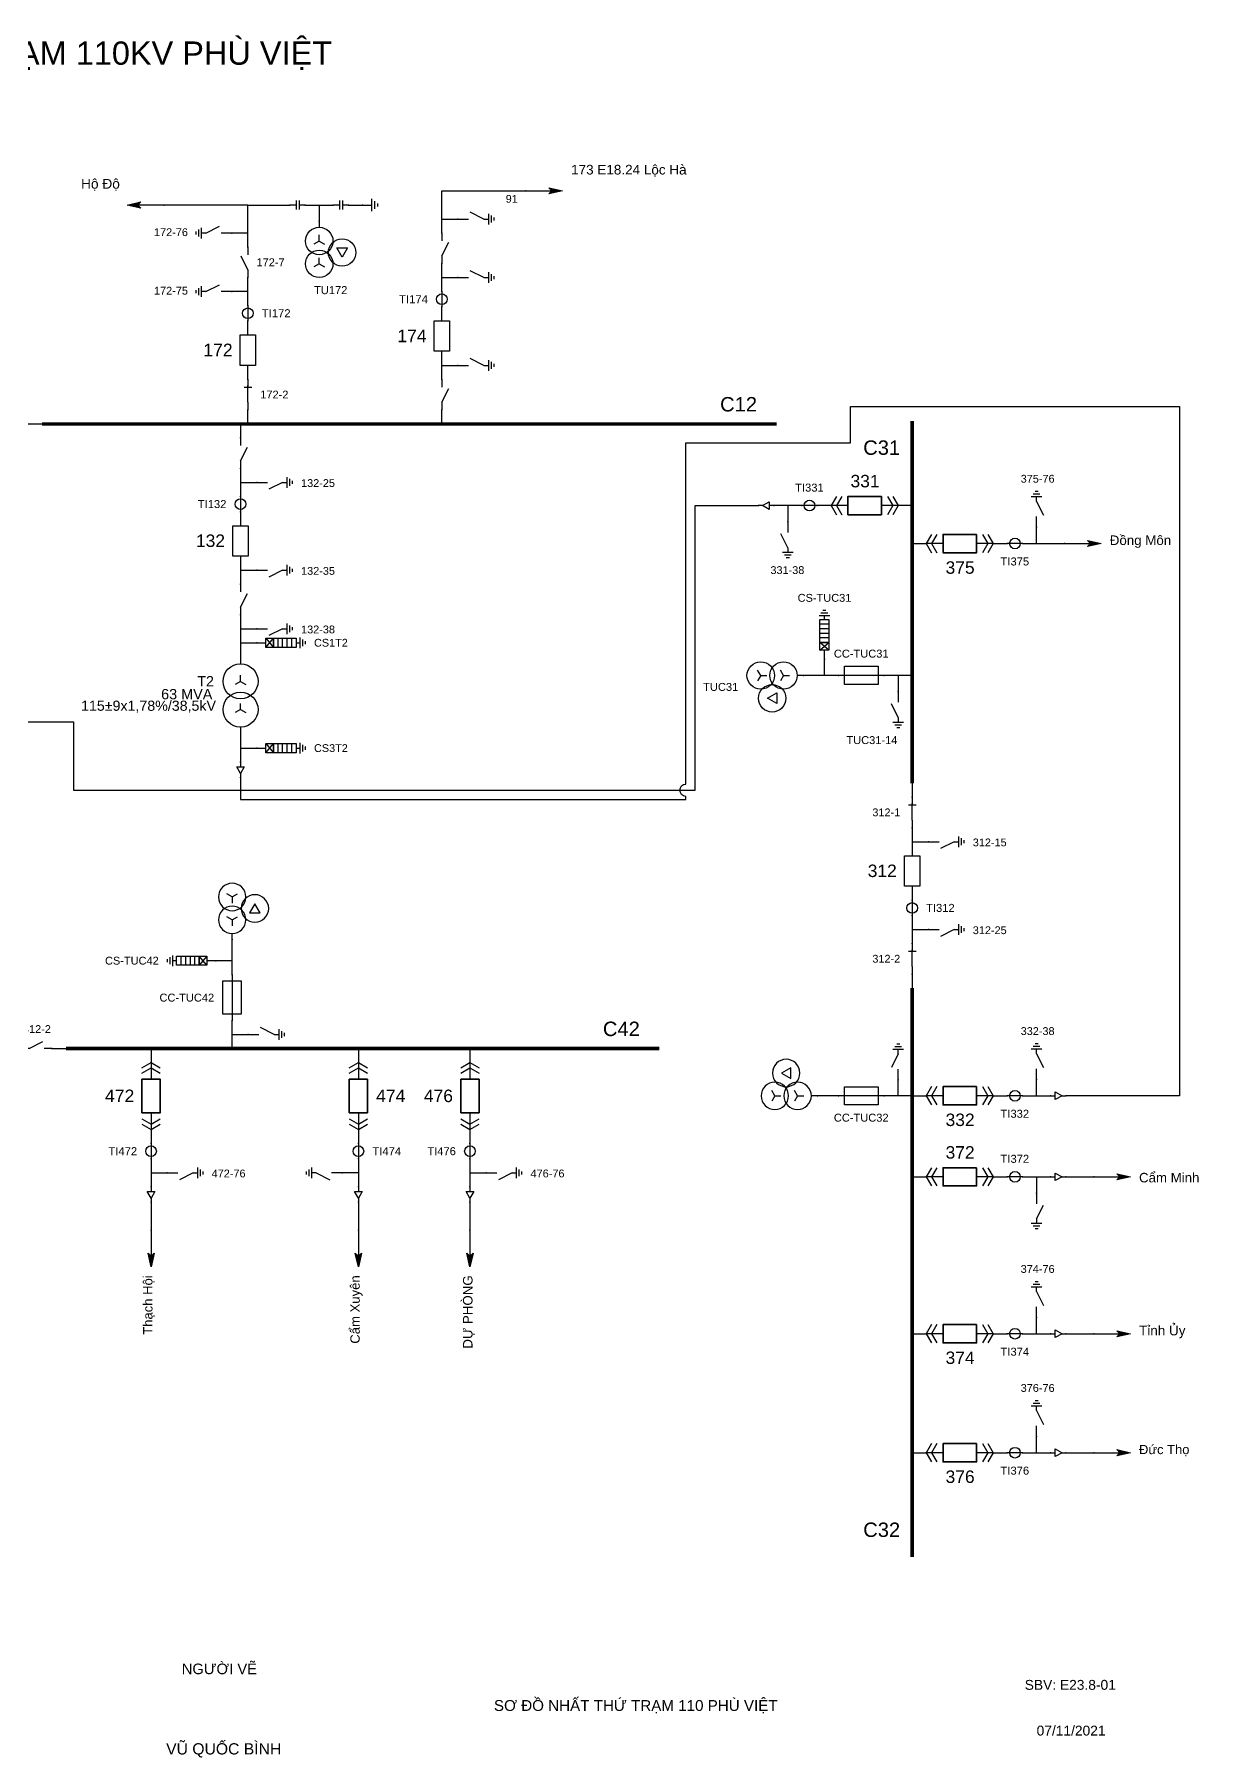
# Model space of a CAD drawing. Header units: millimetres. Extents: x -387 to 411, y 7 to 290.
# Drawn here: x 220.1 to 411.1, y 7.3 to 290.1 of the extents above; entities that cross this region are included whole.
import ezdxf

# ---------------------------------------------------------------- set-up
doc = ezdxf.new("R2010")
doc.units = ezdxf.units.MM
for name, color, linetype, lineweight in [('BUSBAR_110KV', 1, 'Continuous', 50), ('BUSBAR_22KV', 5, 'Continuous', 50), ('BUSBAR_35KV', 30, 'Continuous', 50), ('GROUND', 3, 'Continuous', 25), ('HV_110KV', 1, 'Continuous', 25), ('MV_22KV', 5, 'Continuous', 25), ('MV_35KV', 30, 'Continuous', 25)]:
    doc.layers.add(name, color=color, linetype=linetype, lineweight=lineweight)
doc.layers.add('SYM_PORTS', color=8, linetype='Continuous', plot=False)
doc.layers.add('TEXT', color=7, linetype='Continuous')
doc.styles.add('SLD_TEXT', font='arial.ttf')

# ---------------------------------------------------------------- blocks, each defined once
blk = doc.blocks.new('SYM_DISCONNECTOR_CLOSED')
at = {"lineweight": 25}
for points in [[(-0.625, 1.25), (0.625, 1.25)], [(0, 2.5), (0, 1.25)], [(0, -1.25), (0, 1.5)], [(0, -1.25), (0, -2.5)]]:
    blk.add_lwpolyline(points, dxfattribs=at)
at = {"layer": 'SYM_PORTS'}
for p in [(0, 2.5), (0, -2.5)]:
    blk.add_point(p, dxfattribs=at)
blk.add_attdef('DEVICE_CODE', (1.625, -0.5), '', height=2)
blk = doc.blocks.new('SYM_CIRCUIT_BREAKER')
at = {"lineweight": 25}
blk.add_lwpolyline([(-1.25, 2.5), (1.25, 2.5), (1.25, -2.5), (-1.25, -2.5)], close=True, dxfattribs=at)
at = {"layer": 'SYM_PORTS'}
for p in [(0, 2.5), (0, -2.5)]:
    blk.add_point(p, dxfattribs=at)
blk.add_attdef('DEVICE_CODE', (2.25, -0.5), '', height=2)
at = {"flags": 1}
blk.add_attdef('RATING', (2.25, -3.5), '', height=2, dxfattribs=at)
blk = doc.blocks.new('SYM_CURRENT_TRANSFORMER')
at = {"lineweight": 25}
blk.add_lwpolyline([(0, 1.25), (0, -1.25)], dxfattribs=at)
blk.add_circle((0, 0), 0.875, dxfattribs=at)
at = {"layer": 'SYM_PORTS'}
for p in [(0, 1.25), (0, -1.25)]:
    blk.add_point(p, dxfattribs=at)
blk.add_attdef('DEVICE_CODE', (1.875, -1.75), '', height=2)
at = {"flags": 1}
blk.add_attdef('RATIO', (1.875, -4.75), '', height=2, dxfattribs=at)
blk = doc.blocks.new('SYM_EARTHING_SWITCH_OPEN')
at = {"lineweight": 25}
for points in [[(0, 3), (0, 1.25)], [(0, -1.25), (-1.125, 1)], [(-0.875, -2), (0.875, -2)], [(-0.5625, -2.4375), (0.5625, -2.4375)], [(0, -1.25), (0, -2)], [(-0.25, -2.875), (0.25, -2.875)]]:
    blk.add_lwpolyline(points, dxfattribs=at)
at = {"layer": 'SYM_PORTS'}
blk.add_point((0, 3), dxfattribs=at)
blk.add_attdef('DEVICE_CODE', (1.875, 0), '', height=2)
blk = doc.blocks.new('SYM_DISCONNECTOR_OPEN')
at = {"lineweight": 25}
for points in [[(0, -1.25), (-1.125, 1)], [(0, 2.5), (0, 1.25)], [(0, -1.25), (0, -2.5)]]:
    blk.add_lwpolyline(points, dxfattribs=at)
at = {"layer": 'SYM_PORTS'}
for p in [(0, 2.5), (0, -2.5)]:
    blk.add_point(p, dxfattribs=at)
blk.add_attdef('DEVICE_CODE', (1, -0.5), '', height=2)
blk = doc.blocks.new('SYM_COUPLING_CAPACITOR')
at = {"lineweight": 25}
for points in [[(-0.75, 0.25), (0.75, 0.25)], [(0, 1.25), (0, 0.25)], [(-0.75, -0.25), (0.75, -0.25)], [(0, -0.25), (0, -1.25)]]:
    blk.add_lwpolyline(points, dxfattribs=at)
at = {"layer": 'SYM_PORTS'}
for p in [(0, 1.25), (0, -1.25)]:
    blk.add_point(p, dxfattribs=at)
blk.add_attdef('DEVICE_CODE', (1.75, -1.75), '', height=2)
blk = doc.blocks.new('SYM_VOLTAGE_TRANSFORMER')
at = {"lineweight": 25}
for points in [[(0, 4.625), (0, 3.625)], [(0, 1.375), (-0.8625, 0.875)], [(0, 1.375), (0, 2.375)], [(0, 1.375), (0.8625, 0.875)], [(0, -2.375), (-0.8625, -2.875)], [(0, -2.375), (0, -1.375)], [(0, -2.375), (0.8625, -2.875)]]:
    blk.add_lwpolyline(points, dxfattribs=at)
blk.add_lwpolyline([(2.875, 0.25), (4.625, 0.25), (3.75, -1.25)], close=True, dxfattribs=at)
for centre in [(0, 1.375), (3.75, -0.5), (0, -2.375)]:
    blk.add_circle(centre, 2.25, dxfattribs=at)
at = {"layer": 'SYM_PORTS'}
blk.add_point((0, 4.625), dxfattribs=at)
blk.add_attdef('DEVICE_CODE', (7, 1.625), '', height=2)
at = {"flags": 1}
blk.add_attdef('RATIO', (7, -1.375), '', height=2, dxfattribs=at)
blk = doc.blocks.new('SYM_GROUND_SYMBOL')
at = {"lineweight": 25}
for points in [[(0, 1.25), (0, -0.25)], [(-1, -0.25), (1, -0.25)], [(-0.625, -0.75), (0.625, -0.75)], [(-0.25, -1.25), (0.25, -1.25)]]:
    blk.add_lwpolyline(points, dxfattribs=at)
at = {"layer": 'SYM_PORTS'}
blk.add_point((0, 1.25), dxfattribs=at)
blk = doc.blocks.new('SYM_LINE_FEEDER_ARROW')
blk.add_hatch(color=7).paths.add_polyline_path([(0, -3), (-0.5, -0.75), (0, -1.25), (0.5, -0.75)])
at = {"lineweight": 25}
blk.add_lwpolyline([(0, 3), (0, -1.25)], dxfattribs=at)
blk.add_lwpolyline([(0, -3), (-0.5, -0.75), (0, -1.25), (0.5, -0.75)], close=True, dxfattribs=at)
at = {"layer": 'SYM_PORTS'}
blk.add_point((0, 3), dxfattribs=at)
blk.add_attdef('LINE_NAME', (1.5, 0), '', height=2)
blk = doc.blocks.new('SYM_SURGE_ARRESTER')
at = {"lineweight": 25}
for points in [[(0, 4), (0, 2.5)], [(-0.75, 2.5), (0.75, 1.25)], [(0.75, 2.5), (-0.75, 1.25)], [(-0.75, 0.5), (0.75, 0.5)], [(-0.75, -0.25), (0.75, -0.25)], [(-0.75, -1), (0.75, -1)], [(-0.75, -1.75), (0.75, -1.75)], [(0, -2.5), (0, -3.125)], [(-0.875, -3.125), (0.875, -3.125)], [(-0.5625, -3.5625), (0.5625, -3.5625)], [(-0.25, -4), (0.25, -4)]]:
    blk.add_lwpolyline(points, dxfattribs=at)
for points in [[(-0.75, 2.5), (0.75, 2.5), (0.75, 1.25), (-0.75, 1.25)], [(-0.75, 1.25), (0.75, 1.25), (0.75, -2.5), (-0.75, -2.5)]]:
    blk.add_lwpolyline(points, close=True, dxfattribs=at)
at = {"layer": 'SYM_PORTS'}
blk.add_point((0, 4), dxfattribs=at)
blk.add_attdef('DEVICE_CODE', (1.875, 1), '', height=2)
blk = doc.blocks.new('SYM_TRANSFORMER_2W')
at = {"lineweight": 25}
for points in [[(0, 2.3125), (0, 3.3125)], [(0, 2.3125), (-0.8625, 1.8125)], [(0, 2.3125), (0.8625, 1.8125)], [(0, -2.3125), (-0.8625, -2.8125)], [(0, -2.3125), (0, -1.3125)], [(0, -2.3125), (0.8625, -2.8125)]]:
    blk.add_lwpolyline(points, dxfattribs=at)
for centre in [(0, 2.3125), (0, -2.3125)]:
    blk.add_circle(centre, 2.875, dxfattribs=at)
at = {"layer": 'SYM_PORTS'}
for p in [(0, 5.1875), (0, -5.1875)]:
    blk.add_point(p, dxfattribs=at)
blk.add_attdef('DEVICE_CODE', (3.875, 2.1875), '', height=2)
at = {"flags": 1}
for tag, p in [('POWER', (3.875, -0.8125)), ('VOLTAGE_RATIO', (3.875, -3.8125))]:
    blk.add_attdef(tag, p, '', height=2, dxfattribs=at)
blk = doc.blocks.new('SYM_CABLE_TERMINATION')
at = {"lineweight": 25}
blk.add_lwpolyline([(-0.625, 0.5), (0.625, 0.5), (0, -0.625)], close=True, dxfattribs=at)
for points in [[(0, 1.25), (0, 0.5)], [(0, -0.625), (0, -1.25)]]:
    blk.add_lwpolyline(points, dxfattribs=at)
at = {"layer": 'SYM_PORTS'}
for p in [(0, 1.25), (0, -1.25)]:
    blk.add_point(p, dxfattribs=at)
blk = doc.blocks.new('SYM_DRAWOUT_BREAKER')
at = {"lineweight": 25}
for points in [[(-1.5, 4.625), (0, 5.5), (1.5, 4.625)], [(-1.5, 3.75), (0, 4.625), (1.5, 3.75)], [(0, 5.5), (0, 2.75)], [(0, -2.75), (0, -5.5)], [(-1.5, -3.75), (0, -4.625), (1.5, -3.75)], [(-1.5, -4.625), (0, -5.5), (1.5, -4.625)]]:
    blk.add_lwpolyline(points, dxfattribs=at)
at = {"lineweight": 35}
blk.add_lwpolyline([(-1.5, 2.75), (1.5, 2.75), (1.5, -2.75), (-1.5, -2.75)], close=True, dxfattribs=at)
at = {"layer": 'SYM_PORTS'}
for p in [(0, 5.5), (0, -5.5)]:
    blk.add_point(p, dxfattribs=at)
blk.add_attdef('DEVICE_CODE', (2.5, 2.5), '', height=2)
at = {"flags": 1}
blk.add_attdef('RATING', (2.5, -0.5), '', height=2, dxfattribs=at)
blk = doc.blocks.new('SYM_FUSE_DISCONNECTOR')
at = {"lineweight": 25}
blk.add_lwpolyline([(0, 3.75), (0, -3.75)], dxfattribs=at)
blk.add_lwpolyline([(-1.5, 2.75), (1.5, 2.75), (1.5, -2.75), (-1.5, -2.75)], close=True, dxfattribs=at)
at = {"layer": 'SYM_PORTS'}
for p in [(0, 3.75), (0, -3.75)]:
    blk.add_point(p, dxfattribs=at)
blk.add_attdef('DEVICE_CODE', (2.5, 0.75), '', height=2)
at = {"flags": 1}
blk.add_attdef('RATING', (2.5, -2.25), '', height=2, dxfattribs=at)

msp = doc.modelspace()

# ---------------------------------------------------------------- linework, layer by layer
at = {"layer": 'BUSBAR_110KV', "const_width": 0.564}
msp.add_lwpolyline([(221.31, 226.16), (341.87, 226.16)], dxfattribs=at)
at = {"layer": 'BUSBAR_22KV', "const_width": 0.564}
msp.add_lwpolyline([(225.24, 123.66), (322.64, 123.66)], dxfattribs=at)
at = {"layer": 'BUSBAR_35KV', "const_width": 0.564}
for points in [[(364.13, 226.65), (364.13, 167.19)], [(364.13, 133.57), (364.13, 40.23)]]:
    msp.add_lwpolyline(points, dxfattribs=at)
at = {"layer": 'GROUND'}
msp.add_lwpolyline([(271.61, 262.08), (273.92, 262.08)], dxfattribs=at)
at = {"layer": 'HV_110KV'}
for points in [[(286.93, 259.78), (286.93, 264.39), (300.74, 264.39)], [(255.1, 262.08), (241.28, 262.08)], [(255.1, 257.48), (255.1, 262.08)], [(255.1, 262.08), (262.01, 262.08)], [(264.51, 262.08), (266.81, 262.08)], [(266.81, 262.08), (266.81, 259.43)], [(266.81, 262.08), (269.11, 262.08)], [(255.1, 257.48), (252.44, 257.48)], [(255.1, 255.18), (255.1, 257.48)], [(286.93, 257.48), (286.93, 259.78)], [(286.93, 259.78), (289.58, 259.78)], [(286.93, 250.18), (286.93, 252.48)], [(255.1, 247.87), (255.1, 250.18)], [(286.93, 247.87), (286.93, 250.18)], [(286.93, 250.18), (289.58, 250.18)], [(255.1, 247.87), (252.44, 247.87)], [(255.1, 245.57), (255.1, 247.87)], [(286.93, 243.07), (286.93, 245.37)], [(255.1, 240.77), (255.1, 243.07)], [(286.93, 235.77), (286.93, 238.07)], [(255.1, 233.46), (255.1, 235.77)], [(286.93, 233.46), (286.93, 235.77)], [(286.93, 235.77), (289.58, 235.77)], [(255.1, 226.16), (255.1, 228.46)], [(286.93, 226.16), (286.93, 228.46)], [(219, 226.16), (221.31, 226.16)], [(253.89, 226.16), (253.89, 223.86)], [(253.89, 218.86), (253.89, 216.56)], [(253.89, 216.56), (256.55, 216.56)], [(253.89, 216.56), (253.89, 214.25)], [(253.89, 211.75), (253.89, 209.45)], [(253.89, 204.45), (253.89, 202.15)], [(253.89, 202.15), (256.55, 202.15)], [(253.89, 202.15), (253.89, 199.84)], [(253.89, 194.84), (253.89, 192.54)], [(253.89, 192.54), (256.55, 192.54)], [(253.89, 192.54), (253.89, 190.24)], [(253.89, 190.24), (256.55, 190.24)], [(253.89, 190.24), (253.89, 186.78)]]:
    msp.add_lwpolyline(points, dxfattribs=at)
at = {"layer": 'MV_22KV'}
for points in [[(252.51, 138.07), (252.51, 141.52)], [(252.51, 138.07), (249.86, 138.07)], [(252.51, 135.77), (252.51, 138.07)], [(252.51, 125.96), (252.51, 128.27)], [(252.51, 123.66), (252.51, 125.96)], [(252.51, 125.96), (255.17, 125.96)], [(222.94, 123.66), (225.24, 123.66)], [(239.21, 123.66), (239.21, 121.36)], [(273.23, 123.66), (273.23, 121.36)], [(291.55, 123.66), (291.55, 121.36)], [(239.21, 110.36), (239.21, 108.06)], [(273.23, 110.36), (273.23, 108.06)], [(291.55, 110.36), (291.55, 108.06)], [(239.21, 105.56), (239.21, 103.25)], [(273.23, 105.56), (273.23, 103.25)], [(291.55, 105.56), (291.55, 103.25)], [(239.21, 103.25), (241.86, 103.25)], [(239.21, 103.25), (239.21, 100.95)], [(273.23, 103.25), (270.57, 103.25)], [(273.23, 103.25), (273.23, 100.95)], [(291.55, 103.25), (294.21, 103.25)], [(291.55, 103.25), (291.55, 100.95)], [(239.21, 98.45), (239.21, 93.84)], [(273.23, 98.45), (273.23, 93.84)], [(291.55, 98.45), (291.55, 93.84)]]:
    msp.add_lwpolyline(points, dxfattribs=at)
at = {"layer": 'MV_35KV'}
msp.add_lwpolyline([(253.89, 168.15), (253.89, 165.45), (253.89, 164.54), (327, 164.54), (327, 165.04, -1), (327, 167.04), (327, 223.04), (354, 223.04), (354, 229.04), (408, 229.04), (408, 115.9), (392.04, 115.9), (389.34, 115.9)], format="xyb", dxfattribs=at)
for points in [[(122.91, 177.28), (125.61, 177.28), (226.5, 177.28), (226.5, 166.04), (328.5, 166.04), (328.5, 212.76), (336.22, 212.76), (338.92, 212.76)], [(343.72, 212.76), (341.42, 212.76)], [(346.03, 212.76), (343.72, 212.76)], [(343.72, 212.76), (343.72, 210.1)], [(350.83, 212.76), (348.53, 212.76)], [(364.13, 212.76), (361.83, 212.76)], [(364.13, 206.53), (366.44, 206.53)], [(377.44, 206.53), (379.74, 206.53)], [(382.24, 206.53), (384.54, 206.53)], [(384.54, 206.53), (384.54, 209.19)], [(384.54, 206.53), (389.15, 206.53)], [(349.72, 184.88), (349.72, 187.54)], [(349.72, 184.88), (346.27, 184.88)], [(352.03, 184.88), (349.72, 184.88)], [(361.83, 184.88), (359.53, 184.88)], [(364.13, 184.88), (361.83, 184.88)], [(361.83, 184.88), (361.83, 182.22)], [(253.89, 176.41), (253.89, 172.95)], [(253.89, 172.95), (256.55, 172.95)], [(253.89, 172.95), (253.89, 170.65)], [(364.13, 167.19), (364.13, 164.89)], [(364.13, 159.89), (364.13, 157.59)], [(364.13, 157.59), (366.79, 157.59)], [(364.13, 157.59), (364.13, 155.29)], [(364.13, 150.29), (364.13, 147.98)], [(364.13, 145.48), (364.13, 143.18)], [(364.13, 143.18), (366.79, 143.18)], [(364.13, 143.18), (364.13, 140.88)], [(364.13, 135.88), (364.13, 133.57)], [(361.83, 115.89), (361.83, 118.54)], [(384.54, 115.9), (384.54, 118.56)], [(352.03, 115.89), (348.57, 115.89)], [(361.83, 115.89), (359.53, 115.89)], [(364.13, 115.89), (361.83, 115.89)], [(364.13, 115.9), (366.44, 115.9)], [(377.44, 115.9), (379.74, 115.9)], [(382.24, 115.9), (384.54, 115.9)], [(384.54, 115.9), (386.84, 115.9)], [(364.13, 102.6), (366.44, 102.6)], [(377.44, 102.6), (379.74, 102.6)], [(382.24, 102.6), (384.54, 102.6)], [(384.54, 102.6), (384.54, 99.94)], [(384.54, 102.6), (386.84, 102.6)], [(389.34, 102.6), (393.95, 102.6)], [(384.54, 76.85), (384.54, 79.51)], [(364.13, 76.85), (366.44, 76.85)], [(377.44, 76.85), (379.74, 76.85)], [(382.24, 76.85), (384.54, 76.85)], [(384.54, 76.85), (386.84, 76.85)], [(389.34, 76.85), (393.95, 76.85)], [(384.54, 57.33), (384.54, 59.98)], [(364.13, 57.33), (366.44, 57.33)], [(377.44, 57.33), (379.74, 57.33)], [(382.24, 57.33), (384.54, 57.33)], [(384.54, 57.33), (386.84, 57.33)], [(389.34, 57.33), (393.95, 57.33)]]:
    msp.add_lwpolyline(points, dxfattribs=at)

# ---------------------------------------------------------------- block references
at = {"layer": 'GROUND'}
for name, p, rotation in [('SYM_GROUND_SYMBOL', (275.17, 262.08), 90), ('SYM_COUPLING_CAPACITOR', (270.36, 262.08), 270)]:
    msp.add_blockref(name, p, dxfattribs=dict(at, rotation=rotation))
at = {"layer": 'HV_110KV'}
for name, p, rotation in [('SYM_LINE_FEEDER_ARROW', (303.74, 264.39), 90), ('SYM_LINE_FEEDER_ARROW', (238.28, 262.08), 270), ('SYM_COUPLING_CAPACITOR', (263.26, 262.08), 270)]:
    msp.add_blockref(name, p, dxfattribs=dict(at, rotation=rotation))
at = {"layer": 'HV_110KV', "xscale": -1, "rotation": 90}
for p in [(292.58, 259.78), (292.58, 250.18), (292.58, 235.77)]:
    msp.add_blockref('SYM_EARTHING_SWITCH_OPEN', p, dxfattribs=at)
at = {"layer": 'HV_110KV', "xscale": -1}
for p in [(286.93, 254.98), (286.93, 230.96)]:
    msp.add_blockref('SYM_DISCONNECTOR_OPEN', p, dxfattribs=at)
at = {"layer": 'HV_110KV'}
ref = msp.add_blockref('SYM_EARTHING_SWITCH_OPEN', (249.44, 257.48), dxfattribs=dict(at, rotation=270))
ref.add_attrib('DEVICE_CODE', '172-76', (239.69, 256.98), dxfattribs={"layer": 'TEXT', "height": 1.281, "style": 'SLD_TEXT'})
ref = msp.add_blockref('SYM_VOLTAGE_TRANSFORMER', (266.81, 254.8), dxfattribs=at)
ref.add_attrib('DEVICE_CODE', 'TU172', (265.95, 247.46), dxfattribs={"layer": 'TEXT', "height": 1.306, "style": 'SLD_TEXT'})
ref = msp.add_blockref('SYM_DISCONNECTOR_OPEN', (255.1, 252.68), dxfattribs=at)
ref.add_attrib('DEVICE_CODE', '172-7', (256.51, 252.04), dxfattribs={"layer": 'TEXT', "height": 1.294, "style": 'SLD_TEXT'})
ref = msp.add_blockref('SYM_EARTHING_SWITCH_OPEN', (249.44, 247.87), dxfattribs=dict(at, rotation=270))
ref.add_attrib('DEVICE_CODE', '172-75', (239.69, 247.38), dxfattribs={"layer": 'TEXT', "height": 1.281, "style": 'SLD_TEXT'})
ref = msp.add_blockref('SYM_CURRENT_TRANSFORMER', (286.93, 246.62), dxfattribs=at)
ref.add_attrib('DEVICE_CODE', 'TI174', (279.92, 245.96), dxfattribs={"layer": 'TEXT', "height": 1.324, "style": 'SLD_TEXT'})
ref = msp.add_blockref('SYM_CURRENT_TRANSFORMER', (255.1, 244.32), dxfattribs=at)
ref.add_attrib('DEVICE_CODE', 'TI172', (257.38, 243.66), dxfattribs={"layer": 'TEXT', "height": 1.324, "style": 'SLD_TEXT'})
ref = msp.add_blockref('SYM_CIRCUIT_BREAKER', (255.1, 238.27), dxfattribs=at)
ref.add_attrib('DEVICE_CODE', '172', (247.79, 237.27), dxfattribs={"layer": 'TEXT', "height": 2.062, "style": 'SLD_TEXT'})
ref = msp.add_blockref('SYM_CIRCUIT_BREAKER', (286.93, 240.57), dxfattribs=at)
ref.add_attrib('DEVICE_CODE', '174', (279.62, 239.57), dxfattribs={"layer": 'TEXT', "height": 2.062, "style": 'SLD_TEXT'})
ref = msp.add_blockref('SYM_DISCONNECTOR_CLOSED', (255.1, 230.96), dxfattribs=at)
ref.add_attrib('DEVICE_CODE', '172-2', (257.13, 230.33), dxfattribs={"layer": 'TEXT', "height": 1.294, "style": 'SLD_TEXT'})
ref = msp.add_blockref('SYM_DISCONNECTOR_OPEN', (253.89, 221.36), dxfattribs=dict(at, xscale=-1))
ref.add_attrib('DEVICE_CODE', '132-2', (247.97, 220.74), dxfattribs={"layer": 'TEXT', "extrusion": (0, 0, -1), "height": 1.28, "style": 'SLD_TEXT'})
ref = msp.add_blockref('SYM_EARTHING_SWITCH_OPEN', (259.55, 216.56), dxfattribs=dict(at, rotation=90))
ref.add_attrib('DEVICE_CODE', '132-25', (263.83, 215.81), dxfattribs={"layer": 'TEXT', "height": 1.279, "style": 'SLD_TEXT'})
ref = msp.add_blockref('SYM_CURRENT_TRANSFORMER', (253.89, 213), dxfattribs=at)
ref.add_attrib('DEVICE_CODE', 'TI132', (246.89, 212.35), dxfattribs={"layer": 'TEXT', "height": 1.31, "style": 'SLD_TEXT'})
ref = msp.add_blockref('SYM_CIRCUIT_BREAKER', (253.89, 206.95), dxfattribs=at)
ref.add_attrib('DEVICE_CODE', '132', (246.58, 205.97), dxfattribs={"layer": 'TEXT', "height": 2.044, "style": 'SLD_TEXT'})
ref = msp.add_blockref('SYM_EARTHING_SWITCH_OPEN', (259.55, 202.15), dxfattribs=dict(at, rotation=90))
ref.add_attrib('DEVICE_CODE', '132-35', (263.83, 201.4), dxfattribs={"layer": 'TEXT', "height": 1.279, "style": 'SLD_TEXT'})
ref = msp.add_blockref('SYM_DISCONNECTOR_OPEN', (253.89, 197.34), dxfattribs=dict(at, xscale=-1))
ref.add_attrib('DEVICE_CODE', '132-3', (247.97, 196.72), dxfattribs={"layer": 'TEXT', "extrusion": (0, 0, -1), "height": 1.28, "style": 'SLD_TEXT'})
ref = msp.add_blockref('SYM_EARTHING_SWITCH_OPEN', (259.55, 192.54), dxfattribs=dict(at, rotation=90))
ref.add_attrib('DEVICE_CODE', '132-38', (263.83, 191.79), dxfattribs={"layer": 'TEXT', "height": 1.279, "style": 'SLD_TEXT'})
ref = msp.add_blockref('SYM_SURGE_ARRESTER', (260.55, 190.24), dxfattribs=dict(at, rotation=90))
ref.add_attrib('DEVICE_CODE', 'CS1T2', (265.95, 189.61), dxfattribs={"layer": 'TEXT', "height": 1.277, "style": 'SLD_TEXT'})
ref = msp.add_blockref('SYM_TRANSFORMER_2W', (253.89, 181.6), dxfattribs=at)
ref.add_attrib('DEVICE_CODE', 'T2', (246.8, 183.1), dxfattribs={"layer": 'TEXT', "height": 1.67, "style": 'SLD_TEXT'})
at = {"layer": 'MV_22KV', "xscale": -1}
for name, p, rotation in [('SYM_VOLTAGE_TRANSFORMER', (252.51, 146.15), 180), ('SYM_EARTHING_SWITCH_OPEN', (258.17, 125.96), 90), ('SYM_EARTHING_SWITCH_OPEN', (267.57, 103.25), 270)]:
    msp.add_blockref(name, p, dxfattribs=dict(at, rotation=rotation))
at = {"layer": 'MV_22KV'}
ref = msp.add_blockref('SYM_SURGE_ARRESTER', (245.86, 138.07), dxfattribs=dict(at, rotation=270))
ref.add_attrib('DEVICE_CODE', 'CS-TUC42', (231.65, 137.43), dxfattribs={"layer": 'TEXT', "height": 1.291, "style": 'SLD_TEXT'})
ref = msp.add_blockref('SYM_FUSE_DISCONNECTOR', (252.51, 132.02), dxfattribs=at)
ref.add_attrib('DEVICE_CODE', 'CC-TUC42', (240.59, 131.36), dxfattribs={"layer": 'TEXT', "height": 1.3, "style": 'SLD_TEXT'})
ref = msp.add_blockref('SYM_DISCONNECTOR_OPEN', (220.44, 123.66), dxfattribs=dict(at, rotation=270))
ref.add_attrib('DEVICE_CODE', '412-2', (218.19, 126.21), dxfattribs={"layer": 'TEXT', "height": 1.281, "style": 'SLD_TEXT'})
ref = msp.add_blockref('SYM_DRAWOUT_BREAKER', (239.21, 115.86), dxfattribs=at)
ref.add_attrib('DEVICE_CODE', '472', (231.65, 114.86), dxfattribs={"layer": 'TEXT', "height": 2.062, "style": 'SLD_TEXT'})
ref = msp.add_blockref('SYM_DRAWOUT_BREAKER', (273.23, 115.86), dxfattribs=at)
ref.add_attrib('DEVICE_CODE', '474', (276.14, 114.86), dxfattribs={"layer": 'TEXT', "height": 2.066, "style": 'SLD_TEXT'})
ref = msp.add_blockref('SYM_DRAWOUT_BREAKER', (291.55, 115.86), dxfattribs=at)
ref.add_attrib('DEVICE_CODE', '476', (283.99, 114.87), dxfattribs={"layer": 'TEXT', "height": 2.044, "style": 'SLD_TEXT'})
ref = msp.add_blockref('SYM_CURRENT_TRANSFORMER', (239.21, 106.81), dxfattribs=at)
ref.add_attrib('DEVICE_CODE', 'TI472', (232.2, 106.14), dxfattribs={"layer": 'TEXT', "height": 1.324, "style": 'SLD_TEXT'})
ref = msp.add_blockref('SYM_CURRENT_TRANSFORMER', (273.23, 106.81), dxfattribs=at)
ref.add_attrib('DEVICE_CODE', 'TI474', (275.52, 106.14), dxfattribs={"layer": 'TEXT', "height": 1.327, "style": 'SLD_TEXT'})
ref = msp.add_blockref('SYM_CURRENT_TRANSFORMER', (291.55, 106.81), dxfattribs=at)
ref.add_attrib('DEVICE_CODE', 'TI476', (284.55, 106.15), dxfattribs={"layer": 'TEXT', "height": 1.313, "style": 'SLD_TEXT'})
ref = msp.add_blockref('SYM_EARTHING_SWITCH_OPEN', (244.86, 103.25), dxfattribs=dict(at, rotation=90))
ref.add_attrib('DEVICE_CODE', '472-76', (249.15, 102.51), dxfattribs={"layer": 'TEXT', "height": 1.281, "style": 'SLD_TEXT'})
ref = msp.add_blockref('SYM_EARTHING_SWITCH_OPEN', (297.21, 103.25), dxfattribs=dict(at, rotation=90))
ref.add_attrib('DEVICE_CODE', '476-76', (301.49, 102.51), dxfattribs={"layer": 'TEXT', "height": 1.281, "style": 'SLD_TEXT'})
for name, p in [('SYM_CABLE_TERMINATION', (239.21, 99.7)), ('SYM_CABLE_TERMINATION', (273.23, 99.7)), ('SYM_CABLE_TERMINATION', (291.55, 99.7)), ('SYM_LINE_FEEDER_ARROW', (239.21, 90.84)), ('SYM_LINE_FEEDER_ARROW', (273.23, 90.84)), ('SYM_LINE_FEEDER_ARROW', (291.55, 90.84))]:
    msp.add_blockref(name, p, dxfattribs=at)
at = {"layer": 'MV_35KV'}
ref = msp.add_blockref('SYM_DRAWOUT_BREAKER', (356.33, 212.76), dxfattribs=dict(at, rotation=270))
ref.add_attrib('DEVICE_CODE', '331', (354.01, 215.75), dxfattribs={"layer": 'TEXT', "height": 2.044, "style": 'SLD_TEXT'})
ref = msp.add_blockref('SYM_EARTHING_SWITCH_OPEN', (384.54, 212.19), dxfattribs=dict(at, rotation=180))
ref.add_attrib('DEVICE_CODE', '375-76', (381.93, 216.52), dxfattribs={"layer": 'TEXT', "height": 1.281, "style": 'SLD_TEXT'})
ref = msp.add_blockref('SYM_CURRENT_TRANSFORMER', (347.28, 212.76), dxfattribs=dict(at, rotation=270))
ref.add_attrib('DEVICE_CODE', 'TI331', (344.92, 215.05), dxfattribs={"layer": 'TEXT', "height": 1.31, "style": 'SLD_TEXT'})
for name, p, rotation in [('SYM_CABLE_TERMINATION', (340.17, 212.76), 270), ('SYM_LINE_FEEDER_ARROW', (392.15, 206.53), 90), ('SYM_CABLE_TERMINATION', (388.09, 115.9), 90), ('SYM_CABLE_TERMINATION', (388.09, 102.6), 90), ('SYM_LINE_FEEDER_ARROW', (396.95, 102.6), 90), ('SYM_CABLE_TERMINATION', (388.09, 76.85), 90), ('SYM_LINE_FEEDER_ARROW', (396.95, 76.85), 90), ('SYM_CABLE_TERMINATION', (388.09, 57.33), 90), ('SYM_LINE_FEEDER_ARROW', (396.95, 57.33), 90)]:
    msp.add_blockref(name, p, dxfattribs=dict(at, rotation=rotation))
ref = msp.add_blockref('SYM_EARTHING_SWITCH_OPEN', (343.72, 207.1), dxfattribs=at)
ref.add_attrib('DEVICE_CODE', '331-38', (340.86, 201.53), dxfattribs={"layer": 'TEXT', "height": 1.279, "style": 'SLD_TEXT'})
ref = msp.add_blockref('SYM_DRAWOUT_BREAKER', (371.94, 206.53), dxfattribs=dict(at, rotation=270))
ref.add_attrib('DEVICE_CODE', '375', (369.61, 201.57), dxfattribs={"layer": 'TEXT', "height": 2.044, "style": 'SLD_TEXT'})
ref = msp.add_blockref('SYM_CURRENT_TRANSFORMER', (380.99, 206.53), dxfattribs=dict(at, rotation=270))
ref.add_attrib('DEVICE_CODE', 'TI375', (378.63, 202.93), dxfattribs={"layer": 'TEXT', "height": 1.313, "style": 'SLD_TEXT'})
ref = msp.add_blockref('SYM_SURGE_ARRESTER', (349.72, 191.54), dxfattribs=dict(at, rotation=180))
ref.add_attrib('DEVICE_CODE', 'CS-TUC31', (345.33, 196.97), dxfattribs={"layer": 'TEXT', "height": 1.291, "style": 'SLD_TEXT'})
ref = msp.add_blockref('SYM_VOLTAGE_TRANSFORMER', (341.64, 184.88), dxfattribs=dict(at, rotation=270))
ref.add_attrib('DEVICE_CODE', 'TUC31', (329.82, 182.35), dxfattribs={"layer": 'TEXT', "height": 1.302, "style": 'SLD_TEXT'})
ref = msp.add_blockref('SYM_FUSE_DISCONNECTOR', (355.78, 184.88), dxfattribs=dict(at, rotation=270))
ref.add_attrib('DEVICE_CODE', 'CC-TUC31', (351.27, 187.81), dxfattribs={"layer": 'TEXT', "height": 1.3, "style": 'SLD_TEXT'})
ref = msp.add_blockref('SYM_EARTHING_SWITCH_OPEN', (361.83, 179.22), dxfattribs=at)
ref.add_attrib('DEVICE_CODE', 'TUC31-14', (353.34, 173.62), dxfattribs={"layer": 'TEXT', "height": 1.297, "style": 'SLD_TEXT'})
ref = msp.add_blockref('SYM_SURGE_ARRESTER', (260.55, 172.95), dxfattribs=dict(at, rotation=90))
ref.add_attrib('DEVICE_CODE', 'CS3T2', (265.95, 172.32), dxfattribs={"layer": 'TEXT', "height": 1.277, "style": 'SLD_TEXT'})
msp.add_blockref('SYM_CABLE_TERMINATION', (253.89, 169.4), dxfattribs=at)
ref = msp.add_blockref('SYM_DISCONNECTOR_CLOSED', (364.13, 162.39), dxfattribs=at)
ref.add_attrib('DEVICE_CODE', '312-1', (357.59, 161.77), dxfattribs={"layer": 'TEXT', "height": 1.28, "style": 'SLD_TEXT'})
ref = msp.add_blockref('SYM_EARTHING_SWITCH_OPEN', (369.79, 157.59), dxfattribs=dict(at, rotation=90))
ref.add_attrib('DEVICE_CODE', '312-15', (374.07, 156.84), dxfattribs={"layer": 'TEXT', "height": 1.279, "style": 'SLD_TEXT'})
ref = msp.add_blockref('SYM_CIRCUIT_BREAKER', (364.13, 152.79), dxfattribs=at)
ref.add_attrib('DEVICE_CODE', '312', (356.83, 151.8), dxfattribs={"layer": 'TEXT', "height": 2.044, "style": 'SLD_TEXT'})
ref = msp.add_blockref('SYM_CURRENT_TRANSFORMER', (364.13, 146.73), dxfattribs=at)
ref.add_attrib('DEVICE_CODE', 'TI312', (366.42, 146.08), dxfattribs={"layer": 'TEXT', "height": 1.31, "style": 'SLD_TEXT'})
ref = msp.add_blockref('SYM_EARTHING_SWITCH_OPEN', (369.79, 143.18), dxfattribs=dict(at, rotation=90))
ref.add_attrib('DEVICE_CODE', '312-25', (374.07, 142.43), dxfattribs={"layer": 'TEXT', "height": 1.279, "style": 'SLD_TEXT'})
ref = msp.add_blockref('SYM_DISCONNECTOR_CLOSED', (364.13, 138.38), dxfattribs=at)
ref.add_attrib('DEVICE_CODE', '312-2', (357.59, 137.75), dxfattribs={"layer": 'TEXT', "height": 1.28, "style": 'SLD_TEXT'})
at = {"layer": 'MV_35KV', "xscale": -1}
for name, p, rotation in [('SYM_EARTHING_SWITCH_OPEN', (361.83, 121.54), 180), ('SYM_VOLTAGE_TRANSFORMER', (343.95, 115.89), 270)]:
    msp.add_blockref(name, p, dxfattribs=dict(at, rotation=rotation))
at = {"layer": 'MV_35KV'}
ref = msp.add_blockref('SYM_EARTHING_SWITCH_OPEN', (384.54, 121.56), dxfattribs=dict(at, rotation=180))
ref.add_attrib('DEVICE_CODE', '332-38', (381.93, 125.88), dxfattribs={"layer": 'TEXT', "height": 1.279, "style": 'SLD_TEXT'})
ref = msp.add_blockref('SYM_FUSE_DISCONNECTOR', (355.78, 115.89), dxfattribs=dict(at, rotation=270))
ref.add_attrib('DEVICE_CODE', 'CC-TUC32', (351.27, 111.66), dxfattribs={"layer": 'TEXT', "height": 1.3, "style": 'SLD_TEXT'})
ref = msp.add_blockref('SYM_DRAWOUT_BREAKER', (371.94, 115.9), dxfattribs=dict(at, rotation=270))
ref.add_attrib('DEVICE_CODE', '332', (369.61, 110.94), dxfattribs={"layer": 'TEXT', "height": 2.044, "style": 'SLD_TEXT'})
ref = msp.add_blockref('SYM_CURRENT_TRANSFORMER', (380.99, 115.9), dxfattribs=dict(at, rotation=270))
ref.add_attrib('DEVICE_CODE', 'TI332', (378.63, 112.3), dxfattribs={"layer": 'TEXT', "height": 1.31, "style": 'SLD_TEXT'})
ref = msp.add_blockref('SYM_DRAWOUT_BREAKER', (371.94, 102.6), dxfattribs=dict(at, rotation=270))
ref.add_attrib('DEVICE_CODE', '372', (369.61, 105.59), dxfattribs={"layer": 'TEXT', "height": 2.044, "style": 'SLD_TEXT'})
ref = msp.add_blockref('SYM_CURRENT_TRANSFORMER', (380.99, 102.6), dxfattribs=dict(at, rotation=270))
ref.add_attrib('DEVICE_CODE', 'TI372', (378.63, 104.9), dxfattribs={"layer": 'TEXT', "height": 1.313, "style": 'SLD_TEXT'})
at = {"layer": 'MV_35KV', "xscale": -1}
msp.add_blockref('SYM_EARTHING_SWITCH_OPEN', (384.54, 96.94), dxfattribs=at)
at = {"layer": 'MV_35KV'}
ref = msp.add_blockref('SYM_EARTHING_SWITCH_OPEN', (384.54, 82.51), dxfattribs=dict(at, rotation=180))
ref.add_attrib('DEVICE_CODE', '374-76', (381.93, 86.84), dxfattribs={"layer": 'TEXT', "height": 1.281, "style": 'SLD_TEXT'})
ref = msp.add_blockref('SYM_DRAWOUT_BREAKER', (371.94, 76.85), dxfattribs=dict(at, rotation=270))
ref.add_attrib('DEVICE_CODE', '374', (369.61, 71.89), dxfattribs={"layer": 'TEXT', "height": 2.044, "style": 'SLD_TEXT'})
ref = msp.add_blockref('SYM_CURRENT_TRANSFORMER', (380.99, 76.85), dxfattribs=dict(at, rotation=270))
ref.add_attrib('DEVICE_CODE', 'TI374', (378.63, 73.25), dxfattribs={"layer": 'TEXT', "height": 1.313, "style": 'SLD_TEXT'})
ref = msp.add_blockref('SYM_EARTHING_SWITCH_OPEN', (384.54, 62.98), dxfattribs=dict(at, rotation=180))
ref.add_attrib('DEVICE_CODE', '376-76', (381.93, 67.31), dxfattribs={"layer": 'TEXT', "height": 1.281, "style": 'SLD_TEXT'})
ref = msp.add_blockref('SYM_DRAWOUT_BREAKER', (371.94, 57.33), dxfattribs=dict(at, rotation=270))
ref.add_attrib('DEVICE_CODE', '376', (369.61, 52.37), dxfattribs={"layer": 'TEXT', "height": 2.044, "style": 'SLD_TEXT'})
ref = msp.add_blockref('SYM_CURRENT_TRANSFORMER', (380.99, 57.33), dxfattribs=dict(at, rotation=270))
ref.add_attrib('DEVICE_CODE', 'TI376', (378.63, 53.73), dxfattribs={"layer": 'TEXT', "height": 1.313, "style": 'SLD_TEXT'})

# ---------------------------------------------------------------- texts
at = {"layer": 'TEXT', "attachment_point": 7, "style": 'SLD_TEXT'}
for s, insert, char_height in [('SƠ ĐỒ NHẤT THỨ TRẠM 110KV PHÙ VIỆT', (162.04, 284.26), 3.8165), ('173 E18.24 Lộc Hà', (308.15, 266.74), 1.5842), ('Hộ Độ', (227.72, 264.41), 1.608), ('91', (297.41, 262.44), 1.274), ('C12', (332.6, 228.17), 2.365), ('C31', (356.09, 221.05), 2.365), ('Đồng Môn', (396.56, 205.82), 1.563), ('63 MVA', (240.86, 180.94), 1.693), ('115±9x1,78%/38,5kV', (227.72, 178.77), 1.6689), ('C42', (313.37, 125.67), 2.365), ('Cẩm Minh', (401.36, 101.67), 1.557), ('Tỉnh Ủy', (401.36, 76.11), 1.584), ('Đức Thọ', (401.36, 56.76), 1.521), ('C32', (356.09, 43.47), 2.365), ('NGƯỜI VẼ', (244.24, 20.96), 1.735), ('SBV: E23.8-01', (382.6, 18.4), 1.6181), ('SƠ ĐỒ NHẤT THỨ TRẠM 110 PHÙ VIỆT', (295.48, 14.56), 1.7812), ('07/11/2021', (384.55, 10.89), 1.618), ('VŨ QUỐC BÌNH', (241.68, 7.3), 1.8449)]:
    msp.add_mtext(s, dxfattribs=dict(at, insert=insert, char_height=char_height))
at = {"layer": 'TEXT', "attachment_point": 7, "rotation": 90, "style": 'SLD_TEXT'}
for s, insert, char_height in [('Thạch Hội', (239.78, 76.68), 1.533), ('Cẩm Xuyên', (273.92, 75.21), 1.539), ('DỰ PHÒNG', (292.31, 74.4), 1.561)]:
    msp.add_mtext(s, dxfattribs=dict(at, insert=insert, char_height=char_height))

doc.saveas('drawing.dxf')
